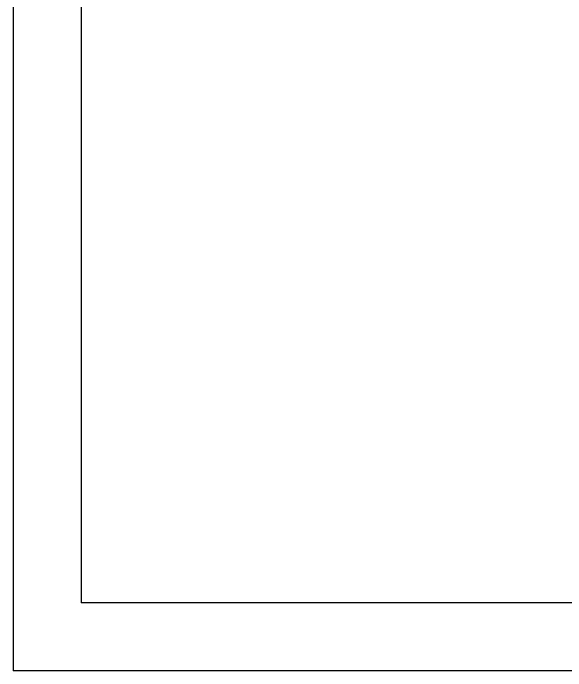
# Model space of a CAD drawing. Header units: millimetres. Extents: x -710 to 7903, y -55 to 3601.
# Drawn here: x 2308 to 2462.2, y -54.8 to 128.6 of the extents above; entities that cross this region are included whole.
import ezdxf

# ---------------------------------------------------------------- set-up
doc = ezdxf.new("R2010")
doc.units = ezdxf.units.MM

msp = doc.modelspace()

# ---------------------------------------------------------------- linework, layer by layer
at = {"color": 5}
for p, q in [((2308.024612811601, 211.219382224587), (2308.024612811601, -35.84237257456073)), ((2327.024612811601, 211.2193822245871), (2327.024612811601, -35.84237257456073)), ((2308.024612811601, -35.84237257456072), (2308.024612811601, -54.84237257456071)), ((2714.90016673884, -35.84237257456083), (2327.024612811602, -35.84237257456072)), ((2733.90016673884, -54.84237257456084), (2308.024612811601, -54.84237257456072))]:
    msp.add_line(p, q, dxfattribs=at)

doc.saveas('drawing.dxf')
